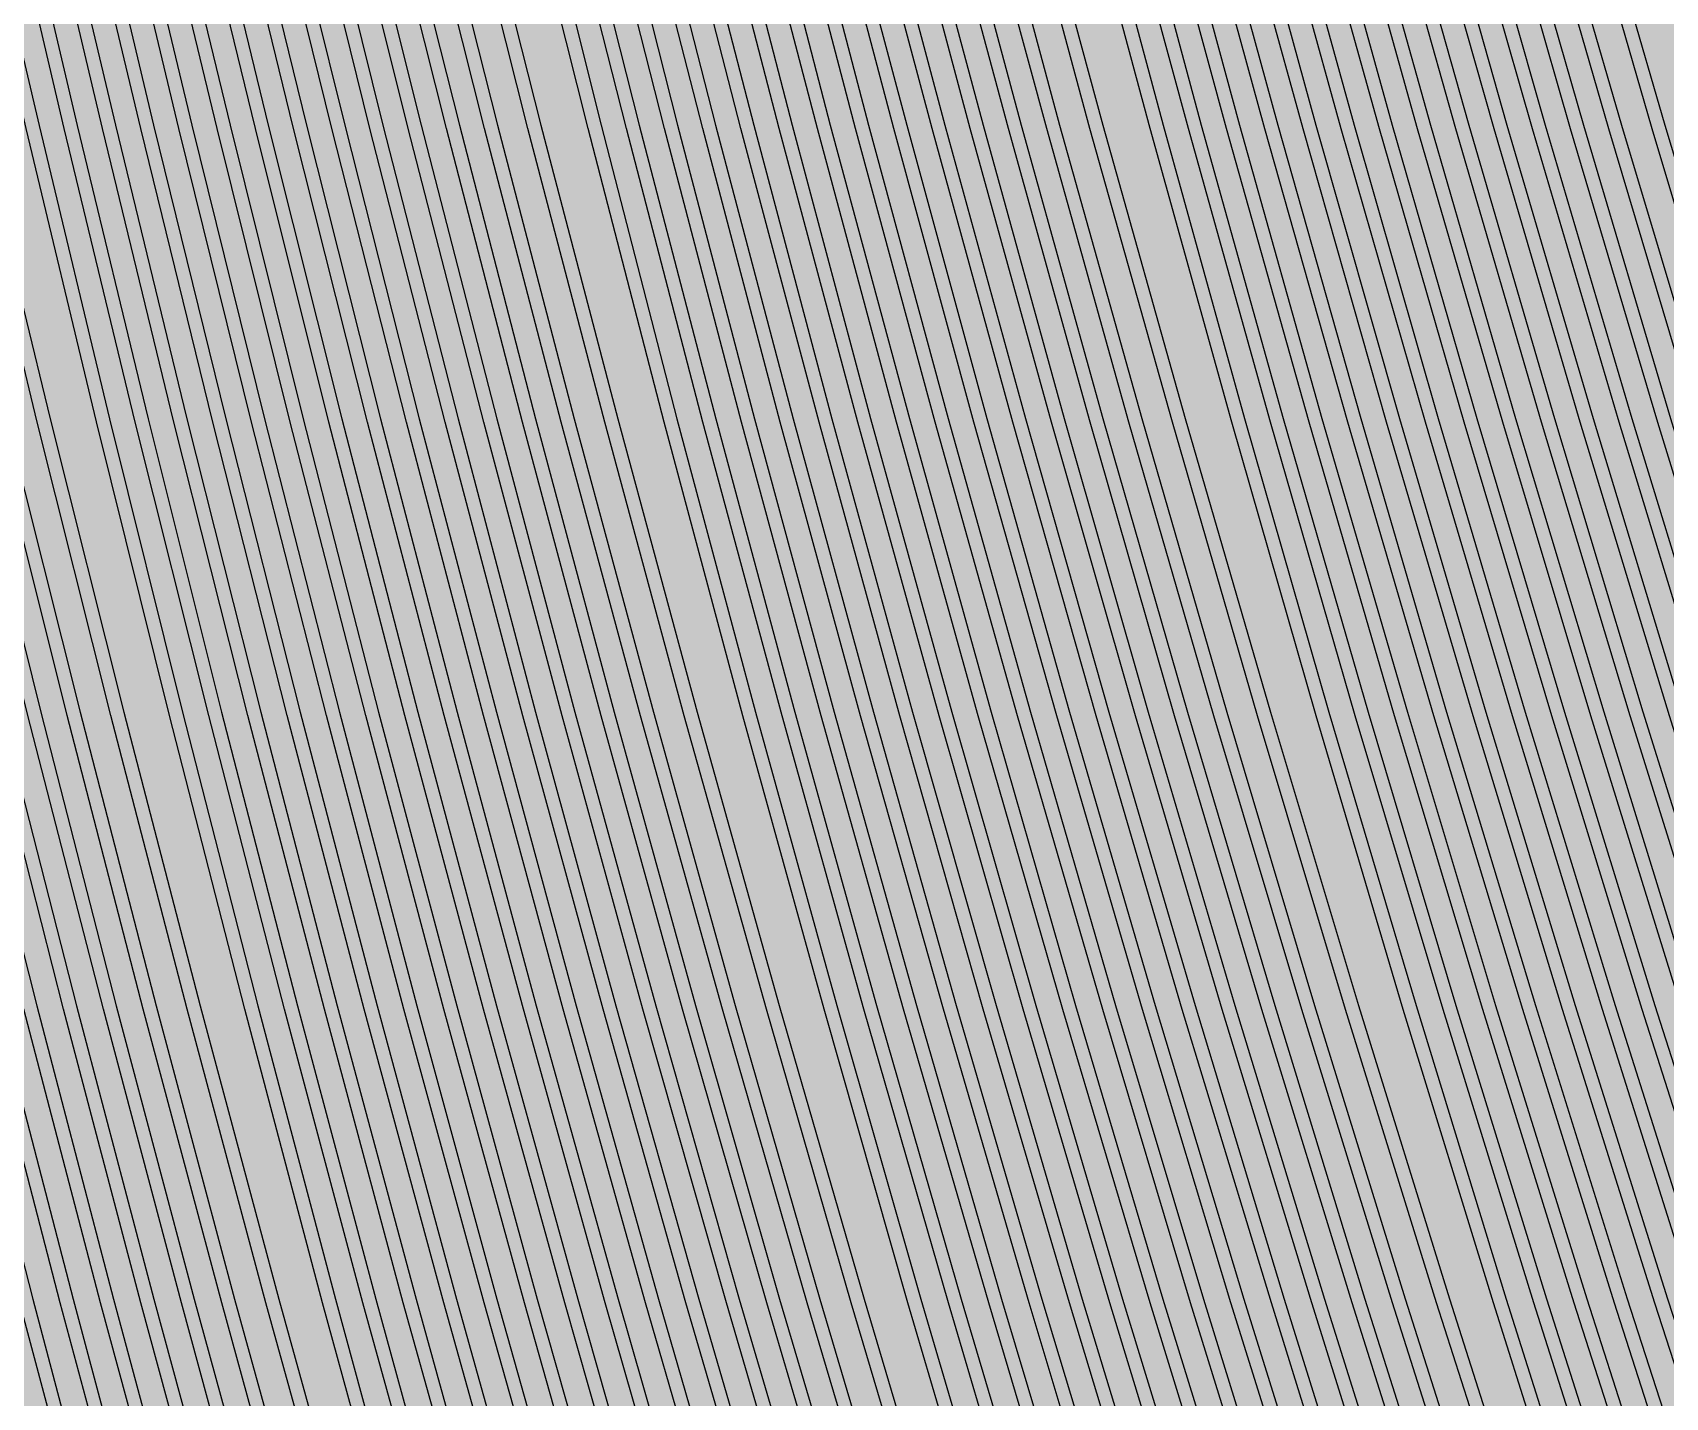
# Model space of a CAD drawing. Header units: metres. Extents: x -7231 to 10969, y -37556 to 1873.
# Drawn here: x 2720.6 to 2965.6, y -1606.2 to -1401.5 of the extents above; entities that cross this region are included whole.
import ezdxf

# ---------------------------------------------------------------- set-up
doc = ezdxf.new("R2010")
doc.units = ezdxf.units.M
doc.layers.add('Metal1', color=4, linetype='CONTINUOUS')
doc.layers.add('Polyimide', color=7, linetype='CONTINUOUS')

msp = doc.modelspace()

# ---------------------------------------------------------------- hatches: boundary and pattern name
at = {"layer": 'Polyimide'}
msp.add_hatch(color=7, dxfattribs=at).paths.add_polyline_path([(4065.69, -468), (4066.67, -501.99), (4068.51, -535.99), (4071.41, -569.99), (4075.54, -603.99), (4081.04, -637.99), (4088.01, -671.99), (4096.52, -705.98), (4106.62, -739.98), (4118.33, -773.98), (4131.63, -807.98), (4146.49, -841.98), (4162.87, -875.98), (4180.68, -909.97), (4199.83, -943.97), (4220.22, -977.97), (4241.73, -1011.97), (4264.21, -1045.97), (4287.52, -1079.96), (4311.51, -1113.96), (4336.01, -1147.96), (4360.86, -1181.96), (4385.88, -1215.96), (4410.89, -1249.96), (4435.74, -1283.95), (4460.24, -1317.95), (4484.23, -1351.95), (4507.54, -1385.95), (4530.02, -1419.95), (4551.53, -1453.94), (4571.92, -1487.94), (4591.07, -1521.94), (4608.88, -1555.94), (4625.26, -1589.94), (4640.12, -1623.94), (4653.42, -1657.93), (4665.13, -1691.93), (4675.23, -1725.93), (4683.74, -1759.93), (4690.71, -1793.93), (4696.21, -1827.93), (4700.34, -1861.92), (4703.24, -1895.92), (4705.08, -1929.92), (4706.06, -1963.92), (4706.44, -1997.92), (4706.5, -2031.91), (4706.5, -4793.02), (4709.95, -4838.39), (4720.22, -4882.71), (4737.08, -4924.98), (4760.13, -4964.2), (4788.85, -4999.49), (4822.58, -5030.03), (4860.53, -5055.12), (4901.85, -5074.18), (4901.85, -5074.18), (4970.68, -5105.23), (5034.7, -5145.26), (5092.76, -5193.54), (5143.8, -5249.19), (5186.89, -5311.2), (5221.24, -5378.44), (5246.23, -5449.69), (5261.41, -5523.66), (5266.5, -5599), (5261.41, -5674.34), (5246.23, -5748.31), (5221.24, -5819.56), (5186.89, -5886.8), (5143.8, -5948.81), (5092.76, -6004.46), (5034.7, -6052.74), (4970.68, -6092.77), (4901.85, -6123.82), (4860.53, -6142.88), (4822.58, -6167.97), (4788.85, -6198.51), (4760.13, -6233.8), (4737.08, -6273.02), (4720.22, -6315.29), (4709.95, -6359.61), (4706.5, -6404.98), (4706.5, -9221.52), (4709.95, -9266.88), (4720.22, -9311.21), (4737.08, -9353.47), (4760.13, -9392.7), (4788.85, -9427.98), (4822.58, -9458.52), (4860.53, -9483.61), (4901.85, -9502.67), (4970.68, -9533.72), (5034.7, -9573.75), (5092.76, -9622.03), (5143.8, -9677.68), (5186.89, -9739.69), (5221.24, -9806.94), (5246.23, -9878.19), (5261.41, -9952.16), (5266.5, -10027.49), (5261.41, -10102.83), (5246.23, -10176.8), (5221.24, -10248.05), (5186.89, -10315.3), (5143.8, -10377.31), (5092.76, -10432.96), (5034.7, -10481.24), (4970.68, -10521.27), (4901.85, -10552.32), (4860.53, -10571.38), (4822.58, -10596.46), (4788.85, -10627), (4760.13, -10662.29), (4737.08, -10701.52), (4720.22, -10743.78), (4709.95, -10788.1), (4706.5, -10833.47), (4706.5, -13650.01), (4709.95, -13695.38), (4720.22, -13739.7), (4737.08, -13781.96), (4760.13, -13821.19), (4788.85, -13856.48), (4822.58, -13887.02), (4860.53, -13912.11), (4901.85, -13931.17), (4970.68, -13962.22), (5034.7, -14002.25), (5092.76, -14050.53), (5143.8, -14106.18), (5186.89, -14168.19), (5221.24, -14235.43), (5246.23, -14306.68), (5261.41, -14380.65), (5266.5, -14455.99), (5261.41, -14531.33), (5246.23, -14605.29), (5221.24, -14676.55), (5186.89, -14743.79), (5143.8, -14805.8), (5092.76, -14861.45), (5034.7, -14909.73), (4970.68, -14949.76), (4901.85, -14980.81), (4860.53, -14999.87), (4822.58, -15024.96), (4788.85, -15055.5), (4760.13, -15090.79), (4737.08, -15130.01), (4720.22, -15172.27), (4709.95, -15216.6), (4706.5, -15261.97), (4706.5, -15455.99), (4720.95, -15750.04), (4764.14, -16041.26), (4835.68, -16326.84), (4934.86, -16604.04), (5060.74, -16870.18), (5212.09, -17122.7), (5387.47, -17359.17), (5585.18, -17577.31), (5803.32, -17775.02), (6039.79, -17950.4), (6292.31, -18101.75), (6558.45, -18227.63), (6835.65, -18326.81), (7121.23, -18398.34), (7412.45, -18441.54), (7706.5, -18455.99), (9969.01, -18455.99), (10047.42, -18459.84), (10125.08, -18471.36), (10201.23, -18490.44), (10275.15, -18516.89), (10346.12, -18550.45), (10413.46, -18590.81), (10476.52, -18637.58), (10534.69, -18690.3), (10587.41, -18748.47), (10634.18, -18811.53), (10674.54, -18878.87), (10708.11, -18949.84), (10734.56, -19023.76), (10753.63, -19099.92), (10765.15, -19177.58), (10769.01, -19255.99), (10769.01, -20895.8), (10730.24, -20951.41), (10694.6, -21009.08), (10662.21, -21068.63), (10633.17, -21129.89), (10607.55, -21192.66), (10585.45, -21256.74), (10566.93, -21321.96), (10552.05, -21388.09), (10540.84, -21454.95), (10533.35, -21522.33), (10529.6, -21590.02), (10529.6, -21657.81), (10533.35, -21725.5), (10540.84, -21792.87), (10552.05, -21859.73), (10566.93, -21925.87), (10585.45, -21991.08), (10607.55, -22055.17), (10633.17, -22117.94), (10662.21, -22179.19), (10694.6, -22238.74), (10730.24, -22296.41), (10769.01, -22352.03), (10769.01, -32454.24), (10728.74, -32510.49), (10691.72, -32568.92), (10658.05, -32629.35), (10627.85, -32691.58), (10601.2, -32755.42), (10578.21, -32820.67), (10558.93, -32887.1), (10543.44, -32954.52), (10531.77, -33022.71), (10523.97, -33091.44), (10520.07, -33160.51), (10520.07, -33229.69), (10523.97, -33298.75), (10531.77, -33367.49), (10543.44, -33435.67), (10558.93, -33503.09), (10578.21, -33569.53), (10601.2, -33634.77), (10627.85, -33698.61), (10658.05, -33760.85), (10691.72, -33821.28), (10728.74, -33879.71), (10769.01, -33935.96), (10769.01, -36556), (10765.15, -36634.41), (10753.63, -36712.07), (10734.56, -36788.23), (10708.11, -36862.15), (10674.54, -36933.12), (10634.18, -37000.46), (10587.41, -37063.51), (10534.69, -37121.69), (10476.52, -37174.41), (10413.46, -37221.18), (10346.12, -37261.54), (10275.15, -37295.1), (10201.23, -37321.55), (10125.08, -37340.63), (10047.42, -37352.15), (9969.01, -37356), (-6231.01, -37356), (-6309.42, -37352.15), (-6387.08, -37340.63), (-6463.23, -37321.55), (-6537.15, -37295.1), (-6608.12, -37261.54), (-6675.46, -37221.18), (-6738.52, -37174.41), (-6796.69, -37121.69), (-6849.41, -37063.51), (-6896.18, -37000.46), (-6936.54, -36933.12), (-6970.11, -36862.15), (-6996.56, -36788.23), (-7015.63, -36712.07), (-7027.15, -36634.41), (-7031.01, -36556), (-7031.01, -33936), (-6990.74, -33879.75), (-6953.7, -33821.31), (-6920.03, -33760.88), (-6889.82, -33698.64), (-6863.18, -33634.8), (-6840.18, -33569.55), (-6820.9, -33503.11), (-6805.4, -33435.69), (-6793.74, -33367.49), (-6785.94, -33298.75), (-6782.03, -33229.68), (-6782.03, -33160.5), (-6785.94, -33091.43), (-6793.74, -33022.69), (-6805.4, -32954.5), (-6820.9, -32887.07), (-6840.18, -32820.63), (-6863.18, -32755.39), (-6889.82, -32691.54), (-6920.03, -32629.3), (-6953.7, -32568.87), (-6990.74, -32510.43), (-7031.01, -32454.18), (-7031.01, -22364.83), (-6990.74, -22308.58), (-6953.7, -22250.14), (-6920.03, -22189.71), (-6889.82, -22127.47), (-6863.18, -22063.62), (-6840.18, -21998.38), (-6820.9, -21931.94), (-6805.4, -21864.51), (-6793.74, -21796.32), (-6785.94, -21727.58), (-6782.03, -21658.51), (-6782.03, -21589.33), (-6785.94, -21520.26), (-6793.74, -21451.52), (-6805.4, -21383.32), (-6820.9, -21315.9), (-6840.18, -21249.46), (-6863.18, -21184.21), (-6889.82, -21120.37), (-6920.03, -21058.13), (-6953.7, -20997.7), (-6990.74, -20939.26), (-7031.01, -20883.01), (-7031.01, -19255.99), (-7027.15, -19177.58), (-7015.63, -19099.92), (-6996.56, -19023.76), (-6970.11, -18949.84), (-6936.54, -18878.87), (-6896.18, -18811.53), (-6849.41, -18748.47), (-6796.69, -18690.3), (-6738.52, -18637.58), (-6675.46, -18590.81), (-6608.12, -18550.45), (-6537.15, -18516.89), (-6463.23, -18490.44), (-6387.08, -18471.36), (-6309.42, -18459.84), (-6231.01, -18455.99), (-3968.5, -18455.99), (-3674.45, -18441.54), (-3383.23, -18398.34), (-3097.65, -18326.81), (-2820.45, -18227.63), (-2554.31, -18101.75), (-2301.79, -17950.4), (-2065.32, -17775.02), (-1847.18, -17577.31), (-1649.47, -17359.17), (-1474.09, -17122.7), (-1322.74, -16870.18), (-1196.86, -16604.04), (-1097.68, -16326.84), (-1026.14, -16041.26), (-982.95, -15750.04), (-968.5, -15455.99), (-968.5, -15261.97), (-971.95, -15216.6), (-982.22, -15172.27), (-999.08, -15130.01), (-1022.13, -15090.79), (-1050.85, -15055.5), (-1084.58, -15024.96), (-1122.53, -14999.87), (-1163.85, -14980.81), (-1232.68, -14949.76), (-1296.7, -14909.73), (-1354.76, -14861.45), (-1405.8, -14805.8), (-1448.89, -14743.79), (-1483.24, -14676.55), (-1508.23, -14605.29), (-1523.41, -14531.33), (-1528.5, -14455.99), (-1523.41, -14380.65), (-1508.23, -14306.68), (-1483.24, -14235.43), (-1448.89, -14168.19), (-1405.8, -14106.18), (-1354.76, -14050.53), (-1296.7, -14002.25), (-1232.68, -13962.22), (-1163.85, -13931.17), (-1122.53, -13912.11), (-1084.58, -13887.02), (-1050.85, -13856.48), (-1022.13, -13821.19), (-999.08, -13781.96), (-982.22, -13739.7), (-971.95, -13695.38), (-968.5, -13650.01), (-968.5, -12309.64), (-971.95, -12264.27), (-982.22, -12219.94), (-999.08, -12177.68), (-1022.13, -12138.46), (-1050.85, -12103.17), (-1084.58, -12072.63), (-1122.53, -12047.54), (-1163.85, -12028.48), (-1232.68, -11997.43), (-1296.7, -11957.4), (-1354.76, -11909.12), (-1405.8, -11853.47), (-1448.89, -11791.46), (-1483.24, -11724.22), (-1508.23, -11652.96), (-1523.41, -11579), (-1528.5, -11503.66), (-1523.41, -11428.32), (-1508.23, -11354.35), (-1483.24, -11283.1), (-1448.89, -11215.86), (-1405.8, -11153.85), (-1354.76, -11098.2), (-1296.7, -11049.92), (-1232.68, -11009.89), (-1163.85, -10978.84), (-1122.53, -10959.78), (-1084.58, -10934.69), (-1050.85, -10904.15), (-1022.13, -10868.86), (-999.08, -10829.63), (-982.22, -10787.37), (-971.95, -10743.05), (-968.5, -10697.68), (-968.5, -9357.31), (-971.95, -9311.94), (-982.22, -9267.62), (-999.08, -9225.35), (-1022.13, -9186.13), (-1050.85, -9150.84), (-1084.58, -9120.3), (-1122.53, -9095.21), (-1163.85, -9076.15), (-1163.85, -9076.15), (-1232.68, -9045.1), (-1296.7, -9005.07), (-1354.76, -8956.79), (-1405.8, -8901.14), (-1448.89, -8839.13), (-1483.24, -8771.89), (-1508.23, -8700.64), (-1523.41, -8626.67), (-1528.5, -8551.33), (-1523.41, -8475.99), (-1508.23, -8402.02), (-1483.24, -8330.77), (-1448.89, -8263.53), (-1405.8, -8201.52), (-1354.76, -8145.87), (-1296.7, -8097.59), (-1232.68, -8057.56), (-1163.85, -8026.51), (-1163.85, -8026.51), (-1122.53, -8007.45), (-1084.58, -7982.36), (-1050.85, -7951.82), (-1022.13, -7916.53), (-999.08, -7877.31), (-982.22, -7835.04), (-971.95, -7790.72), (-968.5, -7745.35), (-968.5, -6404.98), (-971.95, -6359.61), (-982.22, -6315.29), (-999.08, -6273.02), (-1022.13, -6233.8), (-1050.85, -6198.51), (-1084.58, -6167.97), (-1122.53, -6142.88), (-1163.85, -6123.82), (-1163.85, -6123.82), (-1232.68, -6092.77), (-1296.7, -6052.74), (-1354.76, -6004.46), (-1405.8, -5948.81), (-1448.89, -5886.8), (-1483.24, -5819.56), (-1508.23, -5748.31), (-1523.41, -5674.34), (-1528.5, -5599), (-1523.41, -5523.66), (-1508.23, -5449.69), (-1483.24, -5378.44), (-1448.89, -5311.2), (-1405.8, -5249.19), (-1354.76, -5193.54), (-1296.7, -5145.26), (-1232.68, -5105.23), (-1163.85, -5074.18), (-1163.85, -5074.18), (-1122.53, -5055.12), (-1084.58, -5030.03), (-1050.85, -4999.49), (-1022.13, -4964.2), (-999.08, -4924.98), (-982.22, -4882.71), (-971.95, -4838.39), (-968.5, -4793.02), (-968.5, -2031.91), (-968.44, -1997.92), (-968.06, -1963.92), (-967.05, -1929.92), (-965.18, -1895.92), (-962.22, -1861.92), (-958.01, -1827.93), (-952.41, -1793.93), (-945.31, -1759.93), (-936.64, -1725.93), (-926.35, -1691.93), (-914.43, -1657.93), (-900.88, -1623.94), (-885.74, -1589.94), (-869.05, -1555.94), (-850.91, -1521.94), (-831.4, -1487.94), (-810.63, -1453.94), (-788.72, -1419.95), (-765.82, -1385.95), (-742.07, -1351.95), (-717.63, -1317.95), (-692.67, -1283.95), (-667.36, -1249.96), (-641.88, -1215.96), (-616.39, -1181.96), (-591.08, -1147.96), (-566.12, -1113.96), (-541.68, -1079.96), (-517.93, -1045.97), (-495.03, -1011.97), (-473.12, -977.97), (-452.35, -943.97), (-432.84, -909.97), (-414.7, -875.98), (-398.01, -841.98), (-382.87, -807.98), (-369.32, -773.98), (-357.4, -739.98), (-347.11, -705.98), (-338.44, -671.99), (-331.34, -637.99), (-325.74, -603.99), (-321.53, -569.99), (-318.57, -535.99), (-316.7, -501.99), (-315.69, -468), (-315.31, -434), (-315.25, -400), (-315.25, 401), (-315.25, 451), (-315.25, 1644), (-270.25, 1644), (-270.03, 1637.13), (-269.35, 1630.29), (-268.23, 1623.52), (-266.67, 1616.82), (-264.68, 1610.25), (-262.26, 1603.82), (-259.42, 1597.56), (-256.18, 1591.5), (-252.55, 1585.67), (-248.55, 1580.08), (-244.19, 1574.77), (-239.5, 1569.75), (-234.48, 1565.06), (-229.17, 1560.7), (-223.58, 1556.7), (-217.75, 1553.07), (-211.69, 1549.83), (-205.43, 1546.99), (-199, 1544.57), (-192.43, 1542.58), (-185.73, 1541.02), (-178.96, 1539.9), (-172.12, 1539.22), (-165.25, 1539), (-158.38, 1539.22), (-151.54, 1539.9), (-144.77, 1541.02), (-138.07, 1542.58), (-131.5, 1544.57), (-125.07, 1546.99), (-118.81, 1549.83), (-112.75, 1553.07), (-106.92, 1556.7), (-101.33, 1560.7), (-96.02, 1565.06), (-91, 1569.75), (-86.31, 1574.77), (-81.95, 1580.08), (-77.95, 1585.67), (-74.32, 1591.5), (-71.08, 1597.56), (-68.24, 1603.82), (-65.82, 1610.25), (-63.83, 1616.82), (-62.27, 1623.52), (-61.15, 1630.29), (-60.47, 1637.13), (-60.25, 1644), (1853, 1644), (1853, 1573), (3815.25, 1573), (3815.46, 1579.54), (3816.11, 1586.05), (3817.17, 1592.51), (3818.66, 1598.88), (3820.56, 1605.14), (3822.86, 1611.27), (3825.56, 1617.23), (3828.65, 1623), (3832.1, 1628.56), (3835.91, 1633.88), (3840.07, 1638.93), (3844.54, 1643.71), (3849.32, 1648.18), (3854.37, 1652.34), (3859.69, 1656.15), (3865.25, 1659.6), (3871.02, 1662.69), (3876.98, 1665.39), (3883.11, 1667.69), (3889.37, 1669.59), (3895.74, 1671.08), (3902.2, 1672.14), (3908.71, 1672.79), (3915.25, 1673), (3921.79, 1672.79), (3928.3, 1672.14), (3934.76, 1671.08), (3941.13, 1669.59), (3947.39, 1667.69), (3953.52, 1665.39), (3959.48, 1662.69), (3965.25, 1659.6), (3970.81, 1656.15), (3976.13, 1652.34), (3981.18, 1648.18), (3985.96, 1643.71), (3990.43, 1638.93), (3994.59, 1633.88), (3998.4, 1628.56), (4001.85, 1623), (4004.94, 1617.23), (4007.64, 1611.27), (4009.94, 1605.14), (4011.84, 1598.88), (4013.33, 1592.51), (4014.39, 1586.05), (4015.04, 1579.54), (4015.25, 1573), (4065.25, 1573), (4065.25, 451), (4065.25, 401), (4065.25, -400), (4065.31, -434), (4065.69, -468)])

# ---------------------------------------------------------------- linework, layer by layer
at = {"layer": 'Metal1'}
for points in [[(2667.45, -1371.41), (2677.38, -1415.42), (2687.66, -1459.44), (2698.29, -1503.45), (2709.27, -1547.46), (2720.62, -1591.47), (2732.34, -1635.48), (2744.43, -1679.49), (2756.89, -1723.51), (2769.66, -1767.52), (2782.46, -1811.54), (2795.26, -1855.56), (2808.06, -1899.58), (2820.86, -1943.6), (2833.66, -1987.62), (2846.5, -2031.77), (2846.5, -16631.91)], [(2673.11, -1371.41), (2683.11, -1415.42), (2693.47, -1459.43), (2704.18, -1503.45), (2715.25, -1547.46), (2726.68, -1591.47), (2738.48, -1635.48), (2750.66, -1679.49), (2763.22, -1723.5), (2776.09, -1767.52), (2788.98, -1811.54), (2801.88, -1855.56), (2814.77, -1899.58), (2827.67, -1943.6), (2840.56, -1987.61), (2853.5, -2031.77), (2853.5, -16631.91)], [(2678.77, -1371.41), (2688.85, -1415.42), (2699.28, -1459.43), (2710.07, -1503.44), (2721.22, -1547.46), (2732.74, -1591.47), (2744.63, -1635.48), (2756.9, -1679.49), (2769.55, -1723.5), (2782.51, -1767.52), (2795.5, -1811.54), (2808.49, -1855.56), (2821.49, -1899.57), (2834.48, -1943.59), (2847.47, -1987.61), (2860.5, -2031.77), (2860.5, -16631.91)], [(2684.43, -1371.41), (2694.58, -1415.42), (2705.09, -1459.43), (2715.96, -1503.44), (2727.19, -1547.45), (2738.79, -1591.47), (2750.77, -1635.48), (2763.13, -1679.49), (2775.88, -1723.5), (2788.94, -1767.52), (2802.02, -1811.53), (2815.11, -1855.55), (2828.2, -1899.57), (2841.28, -1943.59), (2854.37, -1987.61), (2867.5, -2031.77), (2867.5, -16631.91)], [(2690.08, -1371.41), (2700.31, -1415.42), (2710.9, -1459.43), (2721.85, -1503.44), (2733.16, -1547.45), (2744.85, -1591.46), (2756.92, -1635.47), (2769.37, -1679.49), (2782.21, -1723.5), (2795.36, -1767.51), (2808.54, -1811.53), (2821.73, -1855.55), (2834.91, -1899.57), (2848.09, -1943.59), (2861.28, -1987.61), (2874.5, -2031.77), (2874.5, -16631.91)], [(2695.74, -1371.4), (2706.04, -1415.42), (2716.71, -1459.43), (2727.74, -1503.44), (2739.13, -1547.45), (2750.91, -1591.46), (2763.06, -1635.47), (2775.6, -1679.48), (2788.53, -1723.5), (2801.79, -1767.51), (2815.06, -1811.53), (2828.34, -1855.55), (2841.62, -1899.57), (2854.9, -1943.59), (2868.18, -1987.61), (2881.5, -2031.77), (2881.5, -16631.91)], [(2702.21, -1371.4), (2712.54, -1415.42), (2723.23, -1459.43), (2734.29, -1503.44), (2745.72, -1547.45), (2757.53, -1591.46), (2769.72, -1635.47), (2782.3, -1679.48), (2795.27, -1723.5), (2808.55, -1767.51), (2821.87, -1811.53), (2835.19, -1855.55), (2848.51, -1899.57), (2861.82, -1943.59), (2875.14, -1987.61), (2888.5, -2031.77), (2888.5, -16631.91)], [(2711.35, -1371.41), (2721.57, -1415.42), (2732.14, -1459.43), (2743.07, -1503.44), (2754.37, -1547.45), (2766.04, -1591.46), (2778.09, -1635.48), (2790.52, -1679.49), (2803.34, -1723.5), (2816.48, -1767.51), (2829.64, -1811.53), (2842.8, -1855.55), (2855.97, -1899.57), (2869.13, -1943.59), (2882.29, -1987.61), (2895.5, -2031.77), (2895.5, -16631.91)], [(2717.01, -1371.4), (2727.3, -1415.42), (2737.95, -1459.43), (2748.96, -1503.44), (2760.34, -1547.45), (2772.1, -1591.46), (2784.23, -1635.47), (2796.75, -1679.48), (2809.67, -1723.5), (2822.9, -1767.51), (2836.16, -1811.53), (2849.42, -1855.55), (2862.68, -1899.57), (2875.94, -1943.59), (2889.2, -1987.61), (2902.5, -2031.77), (2902.5, -16631.91)], [(2722.67, -1371.4), (2733.03, -1415.41), (2743.76, -1459.43), (2754.85, -1503.44), (2766.31, -1547.45), (2778.15, -1591.46), (2790.38, -1635.47), (2802.99, -1679.48), (2816, -1723.49), (2829.32, -1767.51), (2842.68, -1811.53), (2856.04, -1855.55), (2869.39, -1899.57), (2882.75, -1943.59), (2896.1, -1987.61), (2909.5, -2031.77), (2909.5, -16631.91)], [(2728.33, -1371.4), (2738.76, -1415.41), (2749.57, -1459.42), (2760.74, -1503.44), (2772.28, -1547.45), (2784.21, -1591.46), (2796.52, -1635.47), (2809.22, -1679.48), (2822.33, -1723.49), (2835.75, -1767.51), (2849.2, -1811.53), (2862.65, -1855.55), (2876.1, -1899.57), (2889.55, -1943.58), (2903.01, -1987.6), (2916.5, -2031.77), (2916.5, -16631.91)], [(2733.99, -1371.4), (2744.5, -1415.41), (2755.38, -1459.42), (2766.63, -1503.43), (2778.25, -1547.45), (2790.27, -1591.46), (2802.67, -1635.47), (2815.46, -1679.48), (2828.65, -1723.49), (2842.17, -1767.51), (2855.72, -1811.53), (2869.27, -1855.54), (2882.81, -1899.56), (2896.36, -1943.58), (2909.91, -1987.6), (2923.5, -2031.76), (2923.5, -16631.91)], [(2739.65, -1371.4), (2750.23, -1415.41), (2761.19, -1459.42), (2772.52, -1503.43), (2784.23, -1547.44), (2796.32, -1591.46), (2808.81, -1635.47), (2821.69, -1679.48), (2834.98, -1723.49), (2848.6, -1767.5), (2862.24, -1811.52), (2875.88, -1855.54), (2889.53, -1899.56), (2903.17, -1943.58), (2916.81, -1987.6), (2930.5, -2031.76), (2930.5, -16631.91)], [(2745.3, -1371.4), (2755.96, -1415.41), (2767, -1459.42), (2778.41, -1503.43), (2790.2, -1547.44), (2802.38, -1591.45), (2814.96, -1635.46), (2827.93, -1679.48), (2841.31, -1723.49), (2855.02, -1767.5), (2868.76, -1811.52), (2882.5, -1855.54), (2896.24, -1899.56), (2909.98, -1943.58), (2923.72, -1987.6), (2937.5, -2031.76), (2937.5, -16631.91)], [(2750.96, -1371.4), (2761.7, -1415.41), (2772.81, -1459.42), (2784.29, -1503.43), (2796.17, -1547.44), (2808.44, -1591.45), (2821.1, -1635.46), (2834.17, -1679.47), (2847.64, -1723.49), (2861.45, -1767.5), (2875.28, -1811.52), (2889.11, -1855.54), (2902.95, -1899.56), (2916.78, -1943.58), (2930.62, -1987.6), (2944.5, -2031.76), (2944.5, -16631.91)], [(2756.62, -1371.39), (2767.43, -1415.41), (2778.62, -1459.42), (2790.18, -1503.43), (2802.14, -1547.44), (2814.49, -1591.45), (2827.24, -1635.46), (2840.4, -1679.47), (2853.97, -1723.48), (2867.87, -1767.5), (2881.8, -1811.52), (2895.73, -1855.54), (2909.66, -1899.56), (2923.59, -1943.57), (2937.52, -1987.59), (2951.5, -2031.76), (2951.5, -16631.91)], [(2762.28, -1371.39), (2773.16, -1415.4), (2784.43, -1459.42), (2796.07, -1503.43), (2808.11, -1547.44), (2820.55, -1591.45), (2833.39, -1635.46), (2846.64, -1679.47), (2860.3, -1723.48), (2874.29, -1767.5), (2888.32, -1811.52), (2902.35, -1855.53), (2916.37, -1899.55), (2930.4, -1943.57), (2944.43, -1987.59), (2958.5, -2031.76), (2958.5, -16631.91)], [(2767.94, -1371.39), (2778.9, -1415.4), (2790.24, -1459.41), (2801.96, -1503.42), (2814.09, -1547.44), (2826.61, -1591.45), (2839.53, -1635.46), (2852.87, -1679.47), (2866.62, -1723.48), (2880.72, -1767.5), (2894.84, -1811.51), (2908.96, -1855.53), (2923.08, -1899.55), (2937.21, -1943.57), (2951.33, -1987.59), (2965.5, -2031.76), (2965.5, -16631.91)], [(2773.6, -1371.39), (2784.63, -1415.4), (2796.05, -1459.41), (2807.85, -1503.42), (2820.06, -1547.43), (2832.66, -1591.44), (2845.68, -1635.46), (2859.11, -1679.47), (2872.95, -1723.48), (2887.14, -1767.49), (2901.36, -1811.51), (2915.58, -1855.53), (2929.8, -1899.55), (2944.01, -1943.57), (2958.23, -1987.59), (2972.5, -2031.76), (2972.5, -16631.91)], [(2779.26, -1371.39), (2790.36, -1415.4), (2801.86, -1459.41), (2813.74, -1503.42), (2826.03, -1547.43), (2838.72, -1591.44), (2851.82, -1635.45), (2865.34, -1679.46), (2879.28, -1723.48), (2893.57, -1767.49), (2907.88, -1811.51), (2922.19, -1855.53), (2936.51, -1899.55), (2950.82, -1943.57), (2965.14, -1987.59), (2979.5, -2031.76), (2979.5, -16631.91)], [(2785.72, -1371.39), (2796.85, -1415.4), (2808.38, -1459.41), (2820.3, -1503.42), (2832.62, -1547.43), (2845.34, -1591.44), (2858.48, -1635.45), (2872.03, -1679.46), (2886.01, -1723.48), (2900.34, -1767.49), (2914.69, -1811.51), (2929.04, -1855.53), (2943.39, -1899.55), (2957.75, -1943.57), (2972.1, -1987.59), (2986.5, -2031.76), (2986.5, -16631.91)], [(2794.87, -1371.39), (2805.88, -1415.4), (2817.28, -1459.41), (2829.08, -1503.42), (2841.26, -1547.43), (2853.85, -1591.45), (2866.85, -1635.46), (2880.26, -1679.47), (2894.09, -1723.48), (2908.26, -1767.49), (2922.46, -1811.51), (2936.66, -1855.53), (2950.85, -1899.55), (2965.05, -1943.57), (2979.25, -1987.59), (2993.5, -2031.76), (2993.5, -16631.91)], [(2800.52, -1371.39), (2811.61, -1415.4), (2823.09, -1459.41), (2834.96, -1503.42), (2847.23, -1547.43), (2859.91, -1591.44), (2872.99, -1635.45), (2886.49, -1679.46), (2900.42, -1723.48), (2914.68, -1767.49), (2928.98, -1811.51), (2943.27, -1855.53), (2957.57, -1899.55), (2971.86, -1943.57), (2986.16, -1987.59), (3000.5, -2031.76), (3000.5, -16631.91)], [(2806.18, -1371.39), (2817.35, -1415.4), (2828.9, -1459.41), (2840.85, -1503.42), (2853.21, -1547.43), (2865.97, -1591.44), (2879.14, -1635.45), (2892.73, -1679.46), (2906.74, -1723.47), (2921.11, -1767.49), (2935.5, -1811.51), (2949.89, -1855.53), (2964.28, -1899.55), (2978.67, -1943.57), (2993.06, -1987.58), (3007.5, -2031.76), (3007.5, -16631.91)], [(2811.84, -1371.39), (2823.08, -1415.4), (2834.71, -1459.41), (2846.74, -1503.42), (2859.18, -1547.43), (2872.02, -1591.44), (2885.28, -1635.45), (2898.96, -1679.46), (2913.07, -1723.47), (2927.53, -1767.49), (2942.02, -1811.51), (2956.5, -1855.53), (2970.99, -1899.54), (2985.48, -1943.56), (2999.96, -1987.58), (3014.5, -2031.75), (3014.5, -16631.91)], [(2817.5, -1371.38), (2828.81, -1415.39), (2840.52, -1459.41), (2852.63, -1503.42), (2865.15, -1547.43), (2878.08, -1591.44), (2891.43, -1635.45), (2905.2, -1679.46), (2919.4, -1723.47), (2933.95, -1767.49), (2948.54, -1811.5), (2963.12, -1855.52), (2977.7, -1899.54), (2992.28, -1943.56), (3006.87, -1987.58), (3021.5, -2031.75), (3021.5, -16631.91)], [(2823.16, -1371.38), (2834.55, -1415.39), (2846.33, -1459.4), (2858.52, -1503.41), (2871.12, -1547.43), (2884.14, -1591.44), (2897.57, -1635.45), (2911.43, -1679.46), (2925.73, -1723.47), (2940.38, -1767.48), (2955.06, -1811.5), (2969.73, -1855.52), (2984.41, -1899.54), (2999.09, -1943.56), (3013.77, -1987.58), (3028.5, -2031.75), (3028.5, -16631.91)], [(2828.82, -1371.38), (2840.28, -1415.39), (2852.14, -1459.4), (2864.41, -1503.41), (2877.09, -1547.42), (2890.19, -1591.43), (2903.72, -1635.45), (2917.67, -1679.46), (2932.06, -1723.47), (2946.8, -1767.48), (2961.58, -1811.5), (2976.35, -1855.52), (2991.12, -1899.54), (3005.9, -1943.56), (3020.67, -1987.58), (3035.5, -2031.75), (3035.5, -16631.91)], [(2834.48, -1371.38), (2846.01, -1415.39), (2857.95, -1459.4), (2870.3, -1503.41), (2883.07, -1547.42), (2896.25, -1591.43), (2909.86, -1635.44), (2923.9, -1679.45), (2938.39, -1723.47), (2953.23, -1767.48), (2968.1, -1811.5), (2982.97, -1855.52), (2997.84, -1899.54), (3012.71, -1943.56), (3027.58, -1987.58), (3042.5, -2031.75), (3042.5, -16631.91)], [(2840.13, -1371.38), (2851.75, -1415.39), (2863.76, -1459.4), (2876.19, -1503.41), (2889.04, -1547.42), (2902.31, -1591.43), (2916.01, -1635.44), (2930.14, -1679.45), (2944.72, -1723.46), (2959.65, -1767.48), (2974.62, -1811.5), (2989.58, -1855.52), (3004.55, -1899.54), (3019.51, -1943.55), (3034.48, -1987.57), (3049.5, -2031.75), (3049.5, -16631.91)], [(2845.79, -1371.38), (2857.48, -1415.39), (2869.57, -1459.4), (2882.08, -1503.41), (2895.01, -1547.42), (2908.36, -1591.43), (2922.15, -1635.44), (2936.37, -1679.45), (2951.04, -1723.46), (2966.07, -1767.48), (2981.14, -1811.5), (2996.2, -1855.51), (3011.26, -1899.53), (3026.32, -1943.55), (3041.38, -1987.57), (3056.5, -2031.75), (3056.5, -16631.91)], [(2851.45, -1371.37), (2863.21, -1415.39), (2875.38, -1459.4), (2887.97, -1503.41), (2900.98, -1547.42), (2914.42, -1591.43), (2928.29, -1635.44), (2942.61, -1679.45), (2957.37, -1723.46), (2972.5, -1767.48), (2987.66, -1811.49), (3002.81, -1855.51), (3017.97, -1899.53), (3033.13, -1943.55), (3048.29, -1987.57), (3063.5, -2031.75), (3063.5, -16631.91)], [(2857.11, -1371.37), (2868.94, -1415.38), (2881.19, -1459.39), (2893.86, -1503.41), (2906.95, -1547.42), (2920.48, -1591.43), (2934.44, -1635.44), (2948.84, -1679.45), (2963.7, -1723.46), (2978.92, -1767.47), (2994.18, -1811.49), (3009.43, -1855.51), (3024.68, -1899.53), (3039.94, -1943.55), (3055.19, -1987.57), (3070.5, -2031.75), (3070.5, -16631.91)], [(2862.77, -1371.37), (2874.68, -1415.38), (2887, -1459.39), (2899.75, -1503.4), (2912.93, -1547.41), (2926.53, -1591.42), (2940.58, -1635.43), (2955.08, -1679.45), (2970.03, -1723.46), (2985.35, -1767.47), (3000.7, -1811.49), (3016.05, -1855.51), (3031.4, -1899.53), (3046.74, -1943.55), (3062.09, -1987.57), (3077.5, -2031.75), (3077.5, -16631.91)], [(2869.23, -1371.37), (2881.17, -1415.38), (2893.53, -1459.39), (2906.31, -1503.4), (2919.51, -1547.41), (2933.16, -1591.42), (2947.24, -1635.43), (2961.77, -1679.44), (2976.76, -1723.46), (2992.12, -1767.47), (3007.5, -1811.49), (3022.89, -1855.51), (3038.28, -1899.53), (3053.67, -1943.55), (3069.06, -1987.57), (3084.5, -2031.74), (3084.5, -16631.91)], [(2878.38, -1371.37), (2890.2, -1415.38), (2902.43, -1459.39), (2915.08, -1503.41), (2928.16, -1547.42), (2941.67, -1591.43), (2955.61, -1635.44), (2970, -1679.45), (2984.83, -1723.46), (3000.04, -1767.47), (3015.27, -1811.49), (3030.51, -1855.51), (3045.74, -1899.53), (3060.98, -1943.55), (3076.21, -1987.57), (3091.5, -2031.75), (3091.5, -16631.91)], [(2884.04, -1371.37), (2895.93, -1415.38), (2908.24, -1459.39), (2920.97, -1503.4), (2934.13, -1547.41), (2947.72, -1591.42), (2961.75, -1635.44), (2976.23, -1679.45), (2991.16, -1723.46), (3006.46, -1767.47), (3021.79, -1811.49), (3037.12, -1855.51), (3052.45, -1899.53), (3067.78, -1943.55), (3083.11, -1987.57), (3098.5, -2031.75), (3098.5, -16631.91)], [(2889.7, -1371.37), (2901.66, -1415.38), (2914.05, -1459.39), (2926.86, -1503.4), (2940.1, -1547.41), (2953.78, -1591.42), (2967.9, -1635.43), (2982.47, -1679.44), (2997.49, -1723.45), (3012.89, -1767.47), (3028.31, -1811.49), (3043.74, -1855.51), (3059.16, -1899.53), (3074.59, -1943.55), (3090.02, -1987.56), (3105.5, -2031.74), (3105.5, -16631.91)], [(2895.35, -1371.37), (2907.4, -1415.38), (2919.86, -1459.39), (2932.75, -1503.4), (2946.07, -1547.41), (2959.84, -1591.42), (2974.04, -1635.43), (2988.7, -1679.44), (3003.82, -1723.45), (3019.31, -1767.47), (3034.83, -1811.49), (3050.35, -1855.51), (3065.88, -1899.52), (3081.4, -1943.54), (3096.92, -1987.56), (3112.5, -2031.74), (3112.5, -16631.91)], [(2901.01, -1371.37), (2913.13, -1415.38), (2925.67, -1459.39), (2938.64, -1503.4), (2952.05, -1547.41), (2965.89, -1591.42), (2980.19, -1635.43), (2994.94, -1679.44), (3010.15, -1723.45), (3025.73, -1767.47), (3041.35, -1811.49), (3056.97, -1855.5), (3072.59, -1899.52), (3088.21, -1943.54), (3103.82, -1987.56), (3119.5, -2031.74), (3119.5, -16631.91)], [(2906.67, -1371.37), (2918.86, -1415.38), (2931.48, -1459.39), (2944.53, -1503.4), (2958.02, -1547.41), (2971.95, -1591.42), (2986.33, -1635.43), (3001.17, -1679.44), (3016.48, -1723.45), (3032.16, -1767.46), (3047.87, -1811.48), (3063.59, -1855.5), (3079.3, -1899.52), (3095.01, -1943.54), (3110.73, -1987.56), (3126.5, -2031.74), (3126.5, -16631.91)], [(2912.33, -1371.36), (2924.6, -1415.38), (2937.29, -1459.39), (2950.42, -1503.4), (2963.99, -1547.41), (2978.01, -1591.42), (2992.48, -1635.43), (3007.41, -1679.44), (3022.81, -1723.45), (3038.58, -1767.46), (3054.39, -1811.48), (3070.2, -1855.5), (3086.01, -1899.52), (3101.82, -1943.54), (3117.63, -1987.56), (3133.5, -2031.74), (3133.5, -16631.91)], [(2917.99, -1371.36), (2930.33, -1415.37), (2943.1, -1459.38), (2956.31, -1503.39), (2969.96, -1547.4), (2984.06, -1591.41), (2998.62, -1635.42), (3013.64, -1679.43), (3029.13, -1723.45), (3045.01, -1767.46), (3060.91, -1811.48), (3076.82, -1855.5), (3092.72, -1899.52), (3108.63, -1943.54), (3124.53, -1987.56), (3140.5, -2031.74), (3140.5, -16631.91)], [(2923.65, -1371.36), (2936.06, -1415.37), (2948.91, -1459.38), (2962.2, -1503.39), (2975.93, -1547.4), (2990.12, -1591.41), (3004.77, -1635.42), (3019.88, -1679.43), (3035.46, -1723.44), (3051.43, -1767.46), (3067.43, -1811.48), (3083.43, -1855.5), (3099.44, -1899.52), (3115.44, -1943.53), (3131.44, -1987.55), (3147.5, -2031.74), (3147.5, -16631.91)], [(2929.31, -1371.36), (2941.79, -1415.37), (2954.72, -1459.38), (2968.09, -1503.39), (2981.91, -1547.4), (2996.18, -1591.41), (3010.91, -1635.42), (3026.11, -1679.43), (3041.79, -1723.44), (3057.85, -1767.46), (3073.95, -1811.48), (3090.05, -1855.5), (3106.15, -1899.51), (3122.24, -1943.53), (3138.34, -1987.55), (3154.5, -2031.74), (3154.5, -16631.91)], [(2934.96, -1371.36), (2947.53, -1415.37), (2960.53, -1459.38), (2973.98, -1503.39), (2987.88, -1547.4), (3002.23, -1591.41), (3017.06, -1635.42), (3032.35, -1679.43), (3048.12, -1723.44), (3064.28, -1767.46), (3080.47, -1811.47), (3096.67, -1855.49), (3112.86, -1899.51), (3129.05, -1943.53), (3145.25, -1987.55), (3161.5, -2031.74), (3161.5, -16631.91)], [(2940.62, -1371.36), (2953.26, -1415.37), (2966.34, -1459.38), (2979.87, -1503.39), (2993.85, -1547.4), (3008.29, -1591.41), (3023.2, -1635.42), (3038.58, -1679.43), (3054.45, -1723.44), (3070.7, -1767.45), (3086.99, -1811.47), (3103.28, -1855.49), (3119.57, -1899.51), (3135.86, -1943.53), (3152.15, -1987.55), (3168.5, -2031.74), (3168.5, -16631.91)], [(2946.28, -1371.36), (2958.99, -1415.37), (2972.15, -1459.38), (2985.76, -1503.39), (2999.82, -1547.4), (3014.35, -1591.41), (3029.34, -1635.42), (3044.82, -1679.43), (3060.78, -1723.44), (3077.13, -1767.45), (3093.51, -1811.47), (3109.9, -1855.49), (3126.28, -1899.51), (3142.67, -1943.53), (3159.05, -1987.55), (3175.5, -2031.73), (3175.5, -16631.91)], [(2952.74, -1371.36), (2965.49, -1415.37), (2978.67, -1459.38), (2992.31, -1503.39), (3006.41, -1547.4), (3020.97, -1591.41), (3036, -1635.42), (3051.51, -1679.43), (3067.51, -1723.44), (3083.9, -1767.45), (3100.32, -1811.47), (3116.74, -1855.49), (3133.17, -1899.51), (3149.59, -1943.53), (3166.01, -1987.55), (3182.5, -2031.73), (3182.5, -16631.91)], [(2844.5, -16631.91), (2844.5, -2032.06), (2831.74, -1988.17), (2818.94, -1944.16), (2806.14, -1900.14), (2793.34, -1856.12), (2780.54, -1812.1), (2767.74, -1768.08), (2754.97, -1724.06), (2742.5, -1680.03), (2730.41, -1636), (2718.69, -1591.98), (2707.34, -1547.95), (2696.35, -1503.92), (2685.71, -1459.9), (2675.43, -1415.87), (2665.5, -1371.85)], [(2851.5, -16631.91), (2851.5, -2032.06), (2838.65, -1988.18), (2825.75, -1944.16), (2812.85, -1900.14), (2799.96, -1856.12), (2787.06, -1812.1), (2774.17, -1768.08), (2761.3, -1724.06), (2748.74, -1680.03), (2736.55, -1636.01), (2724.75, -1591.98), (2713.31, -1547.95), (2702.24, -1503.93), (2691.52, -1459.9), (2681.16, -1415.87), (2671.16, -1371.85)], [(2858.5, -16631.91), (2858.5, -2032.06), (2845.55, -1988.18), (2832.56, -1944.16), (2819.57, -1900.14), (2806.58, -1856.12), (2793.59, -1812.1), (2780.59, -1768.08), (2767.63, -1724.06), (2754.97, -1680.03), (2742.7, -1636.01), (2730.8, -1591.98), (2719.28, -1547.95), (2708.13, -1503.93), (2697.33, -1459.9), (2686.9, -1415.87), (2676.82, -1371.85)], [(2865.5, -16631.91), (2865.5, -2032.06), (2852.45, -1988.18), (2839.37, -1944.16), (2826.28, -1900.14), (2813.19, -1856.12), (2800.11, -1812.1), (2787.02, -1768.09), (2773.96, -1724.06), (2761.21, -1680.04), (2748.84, -1636.01), (2736.86, -1591.98), (2725.25, -1547.96), (2714.02, -1503.93), (2703.14, -1459.9), (2692.63, -1415.88), (2682.47, -1371.85)], [(2872.5, -16631.91), (2872.5, -2032.06), (2859.36, -1988.18), (2846.18, -1944.16), (2832.99, -1900.14), (2819.81, -1856.13), (2806.63, -1812.11), (2793.44, -1768.09), (2780.29, -1724.06), (2767.44, -1680.04), (2754.99, -1636.01), (2742.92, -1591.98), (2731.23, -1547.96), (2719.91, -1503.93), (2708.95, -1459.9), (2698.37, -1415.88), (2688.13, -1371.85)], [(2879.5, -16631.91), (2879.5, -2032.06), (2866.26, -1988.18), (2852.99, -1944.17), (2839.71, -1900.15), (2826.43, -1856.13), (2813.15, -1812.11), (2799.87, -1768.09), (2786.62, -1724.07), (2773.68, -1680.04), (2761.14, -1636.01), (2748.98, -1591.99), (2737.2, -1547.96), (2725.8, -1503.93), (2714.77, -1459.91), (2704.1, -1415.88), (2693.79, -1371.85)], [(2886.5, -16631.91), (2886.5, -2032.06), (2873.23, -1988.19), (2859.91, -1944.17), (2846.59, -1900.15), (2833.27, -1856.13), (2819.96, -1812.11), (2806.64, -1768.09), (2793.35, -1724.07), (2780.37, -1680.04), (2767.79, -1636.01), (2755.6, -1591.99), (2743.79, -1547.96), (2732.35, -1503.93), (2721.29, -1459.91), (2710.59, -1415.88), (2700.26, -1371.85)], [(2893.5, -16631.91), (2893.5, -2032.06), (2880.38, -1988.18), (2867.21, -1944.16), (2854.05, -1900.14), (2840.89, -1856.12), (2827.72, -1812.11), (2814.56, -1768.09), (2801.42, -1724.06), (2788.6, -1680.04), (2776.16, -1636.01), (2764.11, -1591.98), (2752.43, -1547.96), (2741.13, -1503.93), (2730.19, -1459.9), (2719.62, -1415.88), (2709.4, -1371.85)], [(2900.5, -16631.91), (2900.5, -2032.06), (2887.28, -1988.18), (2874.02, -1944.17), (2860.76, -1900.15), (2847.5, -1856.13), (2834.24, -1812.11), (2820.99, -1768.09), (2807.75, -1724.07), (2794.83, -1680.04), (2782.31, -1636.01), (2770.17, -1591.99), (2758.4, -1547.96), (2747.02, -1503.93), (2736, -1459.91), (2725.35, -1415.88), (2715.06, -1371.85)], [(2907.5, -16631.91), (2907.5, -2032.06), (2894.19, -1988.19), (2880.83, -1944.17), (2867.48, -1900.15), (2854.12, -1856.13), (2840.77, -1812.11), (2827.41, -1768.09), (2814.08, -1724.07), (2801.07, -1680.04), (2788.45, -1636.01), (2776.22, -1591.99), (2764.38, -1547.96), (2752.91, -1503.93), (2741.81, -1459.91), (2731.09, -1415.88), (2720.72, -1371.85)], [(2914.5, -16631.91), (2914.5, -2032.06), (2901.09, -1988.19), (2887.64, -1944.17), (2874.19, -1900.15), (2860.74, -1856.13), (2847.29, -1812.11), (2833.84, -1768.09), (2820.41, -1724.07), (2807.31, -1680.04), (2794.6, -1636.02), (2782.28, -1591.99), (2770.35, -1547.96), (2758.8, -1503.94), (2747.62, -1459.91), (2736.82, -1415.88), (2726.38, -1371.86)], [(2921.5, -16631.91), (2921.5, -2032.07), (2908, -1988.19), (2894.45, -1944.17), (2880.9, -1900.15), (2867.36, -1856.13), (2853.81, -1812.11), (2840.26, -1768.09), (2826.74, -1724.07), (2813.54, -1680.05), (2800.74, -1636.02), (2788.34, -1591.99), (2776.32, -1547.96), (2764.69, -1503.94), (2753.44, -1459.91), (2742.55, -1415.88), (2732.04, -1371.86)], [(2928.5, -16631.91), (2928.5, -2032.07), (2914.9, -1988.19), (2901.26, -1944.17), (2887.62, -1900.15), (2873.97, -1856.13), (2860.33, -1812.12), (2846.69, -1768.1), (2833.07, -1724.07), (2819.78, -1680.05), (2806.89, -1636.02), (2794.4, -1591.99), (2782.3, -1547.97), (2770.58, -1503.94), (2759.25, -1459.91), (2748.29, -1415.89), (2737.7, -1371.86)], [(2935.5, -16631.91), (2935.5, -2032.07), (2921.81, -1988.19), (2908.07, -1944.17), (2894.33, -1900.16), (2880.59, -1856.14), (2866.85, -1812.12), (2853.11, -1768.1), (2839.4, -1724.08), (2826.01, -1680.05), (2813.03, -1636.02), (2800.45, -1591.99), (2788.27, -1547.97), (2776.47, -1503.94), (2765.06, -1459.91), (2754.02, -1415.89), (2743.36, -1371.86)], [(2942.5, -16631.91), (2942.5, -2032.07), (2928.71, -1988.2), (2914.88, -1944.18), (2901.04, -1900.16), (2887.21, -1856.14), (2873.37, -1812.12), (2859.54, -1768.1), (2845.73, -1724.08), (2832.25, -1680.05), (2819.18, -1636.02), (2806.51, -1592), (2794.24, -1547.97), (2782.36, -1503.94), (2770.87, -1459.92), (2759.76, -1415.89), (2749.02, -1371.86)], [(2949.5, -16631.91), (2949.5, -2032.07), (2935.62, -1988.2), (2921.69, -1944.18), (2907.75, -1900.16), (2893.82, -1856.14), (2879.89, -1812.12), (2865.96, -1768.1), (2852.06, -1724.08), (2838.49, -1680.05), (2825.33, -1636.03), (2812.57, -1592), (2800.21, -1547.97), (2788.25, -1503.94), (2776.68, -1459.92), (2765.49, -1415.89), (2754.68, -1371.86)], [(2956.5, -16631.91), (2956.5, -2032.07), (2942.52, -1988.2), (2928.49, -1944.18), (2914.47, -1900.16), (2900.44, -1856.14), (2886.41, -1812.12), (2872.39, -1768.1), (2858.39, -1724.08), (2844.72, -1680.05), (2831.47, -1636.03), (2818.63, -1592), (2806.19, -1547.97), (2794.14, -1503.95), (2782.49, -1459.92), (2771.22, -1415.89), (2760.34, -1371.86)], [(2963.5, -16631.91), (2963.5, -2032.07), (2949.43, -1988.2), (2935.3, -1944.18), (2921.18, -1900.16), (2907.06, -1856.14), (2892.94, -1812.12), (2878.81, -1768.11), (2864.72, -1724.08), (2850.96, -1680.06), (2837.62, -1636.03), (2824.69, -1592), (2812.16, -1547.97), (2800.03, -1503.95), (2788.3, -1459.92), (2776.96, -1415.89), (2766, -1371.87)], [(2970.5, -16631.91), (2970.5, -2032.07), (2956.33, -1988.2), (2942.11, -1944.18), (2927.89, -1900.16), (2913.68, -1856.15), (2899.46, -1812.13), (2885.24, -1768.11), (2871.05, -1724.08), (2857.2, -1680.06), (2843.76, -1636.03), (2830.74, -1592), (2818.13, -1547.98), (2805.92, -1503.95), (2794.11, -1459.92), (2782.69, -1415.9), (2771.66, -1371.87)], [(2977.5, -16631.91), (2977.5, -2032.07), (2963.23, -1988.2), (2948.92, -1944.19), (2934.61, -1900.17), (2920.29, -1856.15), (2905.98, -1812.13), (2891.66, -1768.11), (2877.38, -1724.09), (2863.43, -1680.06), (2849.91, -1636.03), (2836.8, -1592.01), (2824.11, -1547.98), (2811.81, -1503.95), (2799.92, -1459.92), (2788.42, -1415.9), (2777.31, -1371.87)], [(2984.5, -16631.91), (2984.5, -2032.07), (2970.2, -1988.21), (2955.84, -1944.19), (2941.49, -1900.17), (2927.14, -1856.15), (2912.79, -1812.13), (2898.43, -1768.11), (2884.11, -1724.09), (2870.13, -1680.06), (2856.57, -1636.03), (2843.42, -1592.01), (2830.69, -1547.98), (2818.37, -1503.95), (2806.45, -1459.92), (2794.92, -1415.9), (2783.78, -1371.87)], [(2991.5, -16631.91), (2991.5, -2032.07), (2977.35, -1988.2), (2963.15, -1944.18), (2948.95, -1900.16), (2934.75, -1856.15), (2920.55, -1812.13), (2906.35, -1768.11), (2892.18, -1724.08), (2878.35, -1680.06), (2864.93, -1636.03), (2851.93, -1592), (2839.34, -1547.98), (2827.15, -1503.95), (2815.35, -1459.92), (2803.94, -1415.89), (2792.92, -1371.87)], [(2998.5, -16631.91), (2998.5, -2032.07), (2984.25, -1988.2), (2969.96, -1944.19), (2955.66, -1900.17), (2941.37, -1856.15), (2927.07, -1812.13), (2912.78, -1768.11), (2898.51, -1724.09), (2884.58, -1680.06), (2871.08, -1636.03), (2857.99, -1592), (2845.31, -1547.98), (2833.04, -1503.95), (2821.16, -1459.92), (2809.68, -1415.9), (2798.58, -1371.87)], [(3005.5, -16631.91), (3005.5, -2032.07), (2991.16, -1988.21), (2976.77, -1944.19), (2962.38, -1900.17), (2947.99, -1856.15), (2933.6, -1812.13), (2919.2, -1768.11), (2904.84, -1724.09), (2890.82, -1680.06), (2877.22, -1636.03), (2864.05, -1592.01), (2851.28, -1547.98), (2838.93, -1503.95), (2826.97, -1459.92), (2815.41, -1415.9), (2804.24, -1371.87)], [(3012.5, -16631.91), (3012.5, -2032.08), (2998.06, -1988.21), (2983.58, -1944.19), (2969.09, -1900.17), (2954.6, -1856.15), (2940.12, -1812.13), (2925.63, -1768.11), (2911.17, -1724.09), (2897.06, -1680.06), (2883.37, -1636.04), (2870.11, -1592.01), (2857.26, -1547.98), (2844.82, -1503.95), (2832.78, -1459.93), (2821.14, -1415.9), (2809.9, -1371.87)], [(3019.5, -16631.91), (3019.5, -2032.08), (3004.97, -1988.21), (2990.39, -1944.19), (2975.8, -1900.17), (2961.22, -1856.15), (2946.64, -1812.13), (2932.05, -1768.11), (2917.5, -1724.09), (2903.29, -1680.07), (2889.52, -1636.04), (2876.16, -1592.01), (2863.23, -1547.98), (2850.71, -1503.96), (2838.59, -1459.93), (2826.88, -1415.9), (2815.56, -1371.87)], [(3026.5, -16631.91), (3026.5, -2032.08), (3011.87, -1988.21), (2997.19, -1944.19), (2982.52, -1900.17), (2967.84, -1856.15), (2953.16, -1812.14), (2938.48, -1768.12), (2923.83, -1724.09), (2909.53, -1680.07), (2895.66, -1636.04), (2882.22, -1592.01), (2869.2, -1547.98), (2856.6, -1503.96), (2844.4, -1459.93), (2832.61, -1415.9), (2821.22, -1371.88)], [(3033.5, -16631.91), (3033.5, -2032.08), (3018.78, -1988.21), (3004, -1944.19), (2989.23, -1900.18), (2974.45, -1856.16), (2959.68, -1812.14), (2944.91, -1768.12), (2930.16, -1724.1), (2915.77, -1680.07), (2901.81, -1636.04), (2888.28, -1592.01), (2875.17, -1547.99), (2862.49, -1503.96), (2850.21, -1459.93), (2838.35, -1415.9), (2826.88, -1371.88)], [(3040.5, -16631.91), (3040.5, -2032.08), (3025.68, -1988.22), (3010.81, -1944.2), (2995.94, -1900.18), (2981.07, -1856.16), (2966.2, -1812.14), (2951.33, -1768.12), (2936.49, -1724.1), (2922, -1680.07), (2907.95, -1636.04), (2894.34, -1592.02), (2881.15, -1547.99), (2868.38, -1503.96), (2856.02, -1459.93), (2844.08, -1415.91), (2832.54, -1371.88)], [(3047.5, -16631.91), (3047.5, -2032.08), (3032.59, -1988.22), (3017.62, -1944.2), (3002.65, -1900.18), (2987.69, -1856.16), (2972.72, -1812.14), (2957.76, -1768.12), (2942.82, -1724.1), (2928.24, -1680.07), (2914.1, -1636.04), (2900.39, -1592.02), (2887.12, -1547.99), (2874.27, -1503.96), (2861.84, -1459.93), (2849.81, -1415.91), (2838.2, -1371.88)], [(3054.5, -16631.91), (3054.5, -2032.08), (3039.49, -1988.22), (3024.43, -1944.2), (3009.37, -1900.18), (2994.31, -1856.16), (2979.24, -1812.14), (2964.18, -1768.12), (2949.15, -1724.1), (2934.47, -1680.07), (2920.24, -1636.05), (2906.45, -1592.02), (2893.09, -1547.99), (2880.16, -1503.96), (2867.65, -1459.94), (2855.55, -1415.91), (2843.86, -1371.88)], [(3061.5, -16631.91), (3061.5, -2032.08), (3046.4, -1988.22), (3031.24, -1944.2), (3016.08, -1900.18), (3000.92, -1856.16), (2985.76, -1812.15), (2970.61, -1768.13), (2955.48, -1724.1), (2940.71, -1680.08), (2926.39, -1636.05), (2912.51, -1592.02), (2899.07, -1547.99), (2886.05, -1503.97), (2873.46, -1459.94), (2861.28, -1415.91), (2849.52, -1371.88)], [(3068.5, -16631.91), (3068.5, -2032.08), (3053.3, -1988.22), (3038.05, -1944.2), (3022.79, -1900.18), (3007.54, -1856.17), (2992.29, -1812.15), (2977.03, -1768.13), (2961.81, -1724.1), (2946.95, -1680.08), (2932.54, -1636.05), (2918.57, -1592.02), (2905.04, -1547.99), (2891.94, -1503.97), (2879.27, -1459.94), (2867.02, -1415.91), (2855.18, -1371.88)], [(3075.5, -16631.91), (3075.5, -2032.08), (3060.21, -1988.22), (3044.86, -1944.21), (3029.51, -1900.19), (3014.16, -1856.17), (2998.81, -1812.15), (2983.46, -1768.13), (2968.14, -1724.11), (2953.18, -1680.08), (2938.68, -1636.05), (2924.63, -1592.02), (2911.01, -1548), (2897.83, -1503.97), (2885.08, -1459.94), (2872.75, -1415.91), (2860.84, -1371.89)], [(3082.5, -16631.91), (3082.5, -2032.08), (3067.17, -1988.23), (3051.78, -1944.21), (3036.39, -1900.19), (3021, -1856.17), (3005.62, -1812.15), (2990.23, -1768.13), (2974.87, -1724.11), (2959.88, -1680.08), (2945.34, -1636.05), (2931.25, -1592.02), (2917.6, -1548), (2904.39, -1503.97), (2891.6, -1459.94), (2879.24, -1415.91), (2867.3, -1371.89)], [(3089.5, -16631.91), (3089.5, -2032.08), (3074.32, -1988.22), (3059.09, -1944.2), (3043.85, -1900.18), (3028.62, -1856.17), (3013.38, -1812.15), (2998.15, -1768.13), (2982.94, -1724.1), (2968.1, -1680.08), (2953.71, -1636.05), (2939.76, -1592.02), (2926.24, -1547.99), (2913.16, -1503.97), (2900.51, -1459.94), (2888.27, -1415.91), (2876.44, -1371.88)], [(3096.5, -16631.91), (3096.5, -2032.08), (3081.23, -1988.22), (3065.89, -1944.21), (3050.56, -1900.19), (3035.23, -1856.17), (3019.9, -1812.15), (3004.57, -1768.13), (2989.27, -1724.11), (2974.34, -1680.08), (2959.85, -1636.05), (2945.81, -1592.02), (2932.22, -1548), (2919.05, -1503.97), (2906.32, -1459.94), (2894, -1415.91), (2882.1, -1371.89)], [(3103.5, -16631.91), (3103.5, -2032.08), (3088.13, -1988.23), (3072.7, -1944.21), (3057.28, -1900.19), (3041.85, -1856.17), (3026.42, -1812.15), (3011, -1768.13), (2995.6, -1724.11), (2980.57, -1680.08), (2966, -1636.05), (2951.87, -1592.03), (2938.19, -1548), (2924.94, -1503.97), (2912.13, -1459.94), (2899.74, -1415.91), (2887.76, -1371.89)], [(3110.5, -16631.91), (3110.5, -2032.09), (3095.03, -1988.23), (3079.51, -1944.21), (3063.99, -1900.19), (3048.47, -1856.17), (3032.95, -1812.15), (3017.42, -1768.13), (3001.93, -1724.11), (2986.81, -1680.08), (2972.14, -1636.05), (2957.93, -1592.03), (2944.16, -1548), (2930.83, -1503.97), (2917.94, -1459.94), (2905.47, -1415.92), (2893.42, -1371.89)], [(3117.5, -16631.91), (3117.5, -2032.09), (3101.94, -1988.23), (3086.32, -1944.21), (3070.7, -1900.19), (3055.09, -1856.17), (3039.47, -1812.15), (3023.85, -1768.13), (3008.26, -1724.11), (2993.04, -1680.08), (2978.29, -1636.06), (2963.99, -1592.03), (2950.14, -1548), (2936.72, -1503.97), (2923.75, -1459.95), (2911.2, -1415.92), (2899.08, -1371.89)], [(3124.5, -16631.91), (3124.5, -2032.09), (3108.84, -1988.23), (3093.13, -1944.21), (3077.42, -1900.19), (3061.7, -1856.17), (3045.99, -1812.16), (3030.27, -1768.14), (3014.59, -1724.11), (2999.28, -1680.09), (2984.43, -1636.06), (2970.05, -1592.03), (2956.11, -1548), (2942.62, -1503.97), (2929.56, -1459.95), (2916.94, -1415.92), (2904.74, -1371.89)], [(3131.5, -16631.91), (3131.5, -2032.09), (3115.75, -1988.23), (3099.94, -1944.21), (3084.13, -1900.2), (3068.32, -1856.18), (3052.51, -1812.16), (3036.7, -1768.14), (3020.92, -1724.12), (3005.52, -1680.09), (2990.58, -1636.06), (2976.1, -1592.03), (2962.08, -1548), (2948.51, -1503.98), (2935.37, -1459.95), (2922.67, -1415.92), (2910.4, -1371.89)], [(3138.5, -16631.91), (3138.5, -2032.09), (3122.65, -1988.24), (3106.75, -1944.22), (3090.84, -1900.2), (3074.94, -1856.18), (3059.03, -1812.16), (3043.13, -1768.14), (3027.25, -1724.12), (3011.75, -1680.09), (2996.73, -1636.06), (2982.16, -1592.03), (2968.05, -1548.01), (2954.4, -1503.98), (2941.18, -1459.95), (2928.4, -1415.92), (2916.06, -1371.89)], [(3145.5, -16631.91), (3145.5, -2032.09), (3129.56, -1988.24), (3113.56, -1944.22), (3097.56, -1900.2), (3081.55, -1856.18), (3065.55, -1812.16), (3049.55, -1768.14), (3033.58, -1724.12), (3017.99, -1680.09), (3002.87, -1636.06), (2988.22, -1592.04), (2974.03, -1548.01), (2960.29, -1503.98), (2946.99, -1459.95), (2934.14, -1415.92), (2921.72, -1371.9)], [(3152.5, -16631.91), (3152.5, -2032.09), (3136.46, -1988.24), (3120.37, -1944.22), (3104.27, -1900.2), (3088.17, -1856.18), (3072.07, -1812.16), (3055.98, -1768.14), (3039.91, -1724.12), (3024.23, -1680.09), (3009.02, -1636.07), (2994.28, -1592.04), (2980, -1548.01), (2966.18, -1503.98), (2952.8, -1459.95), (2939.87, -1415.93), (2927.38, -1371.9)], [(3159.5, -16631.91), (3159.5, -2032.09), (3143.37, -1988.24), (3127.17, -1944.22), (3110.98, -1900.2), (3094.79, -1856.18), (3078.59, -1812.16), (3062.4, -1768.15), (3046.24, -1724.12), (3030.46, -1680.1), (3015.16, -1636.07), (3000.34, -1592.04), (2985.97, -1548.01), (2972.07, -1503.98), (2958.61, -1459.95), (2945.61, -1415.93), (2933.04, -1371.9)], [(3166.5, -16631.91), (3166.5, -2032.09), (3150.27, -1988.24), (3133.98, -1944.22), (3117.69, -1900.2), (3101.41, -1856.19), (3085.12, -1812.17), (3068.83, -1768.15), (3052.57, -1724.12), (3036.7, -1680.1), (3021.31, -1636.07), (3006.39, -1592.04), (2991.95, -1548.01), (2977.96, -1503.98), (2964.42, -1459.96), (2951.34, -1415.93), (2938.7, -1371.9)], [(3173.5, -16631.91), (3173.5, -2032.09), (3157.18, -1988.24), (3140.79, -1944.23), (3124.41, -1900.21), (3108.02, -1856.19), (3091.64, -1812.17), (3075.25, -1768.15), (3058.9, -1724.13), (3042.93, -1680.1), (3027.45, -1636.07), (3012.45, -1592.04), (2997.92, -1548.01), (2983.85, -1503.99), (2970.24, -1459.96), (2957.07, -1415.93), (2944.36, -1371.9)], [(3180.5, -16631.91), (3180.5, -2032.1), (3164.14, -1988.25), (3147.72, -1944.23), (3131.29, -1900.21), (3114.87, -1856.19), (3098.45, -1812.17), (3082.02, -1768.15), (3065.63, -1724.13), (3049.63, -1680.1), (3034.11, -1636.07), (3019.07, -1592.04), (3004.51, -1548.01), (2990.4, -1503.99), (2976.76, -1459.96), (2963.57, -1415.93), (2950.82, -1371.9)]]:
    msp.add_lwpolyline(points, dxfattribs=at)

doc.saveas('drawing.dxf')
